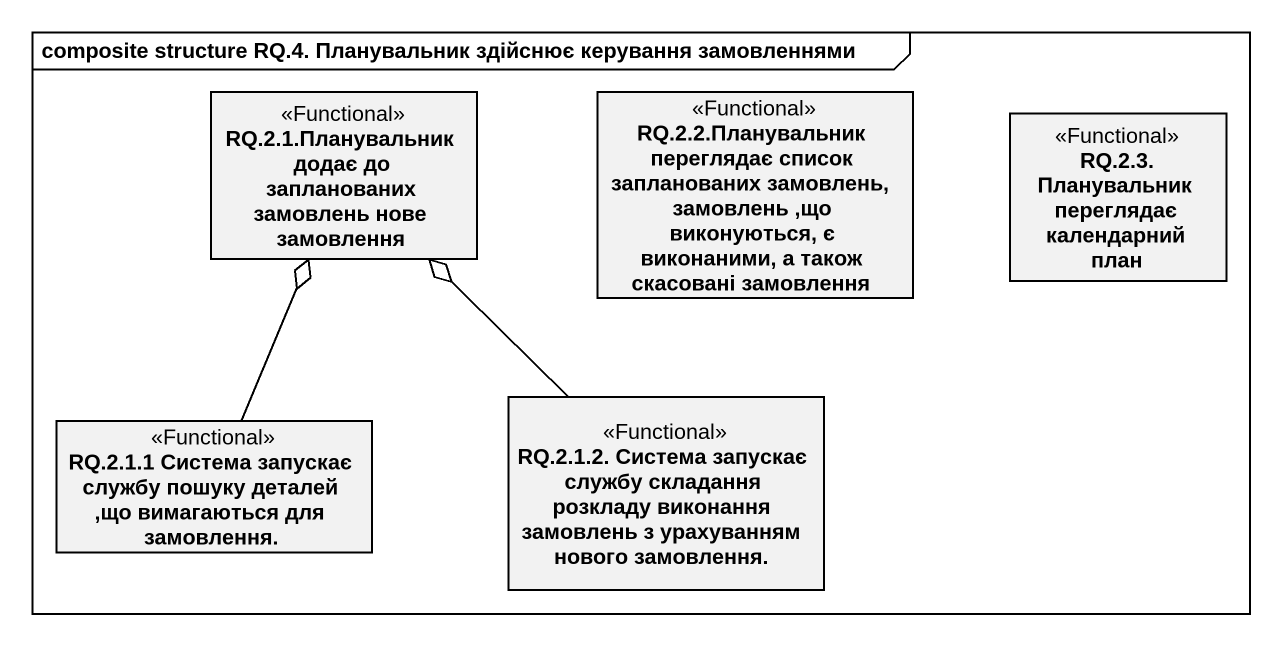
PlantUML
@startuml
mainframe composite structure RQ.4. Планувальник здійснює керування замовленнями
hide circle
hide empty members
class "RQ.2.1.Планувальник додає до запланованих замовлень нове замовлення" as RQ_2_1_Планувальник_додає <<Functional>>
class "RQ.2.2.Планувальник переглядає список запланованих замовлень, замовлень ,що виконуються, є виконаними, а також скасовані замовлення" as RQ_2_2_Планувальник <<Functional>>
class "RQ.2.3. Планувальник переглядає календарний план" as RQ_2_3_Планувальник <<Functional>>
class "RQ.2.1.2. Система запускає службу складання розкладу виконання замовлень з урахуванням нового замовлення." as RQ_2_1_2_Система_запускає <<Functional>>
class "RQ.2.1.1 Система запускає службу пошуку деталей ,що вимагаються для замовлення." as RQ_2_1_1_Система_запускає <<Functional>>
RQ_2_1_2_Система_запускає -up-o RQ_2_1_Планувальник_додає
RQ_2_1_1_Система_запускає -up-o RQ_2_1_Планувальник_додає
@enduml
